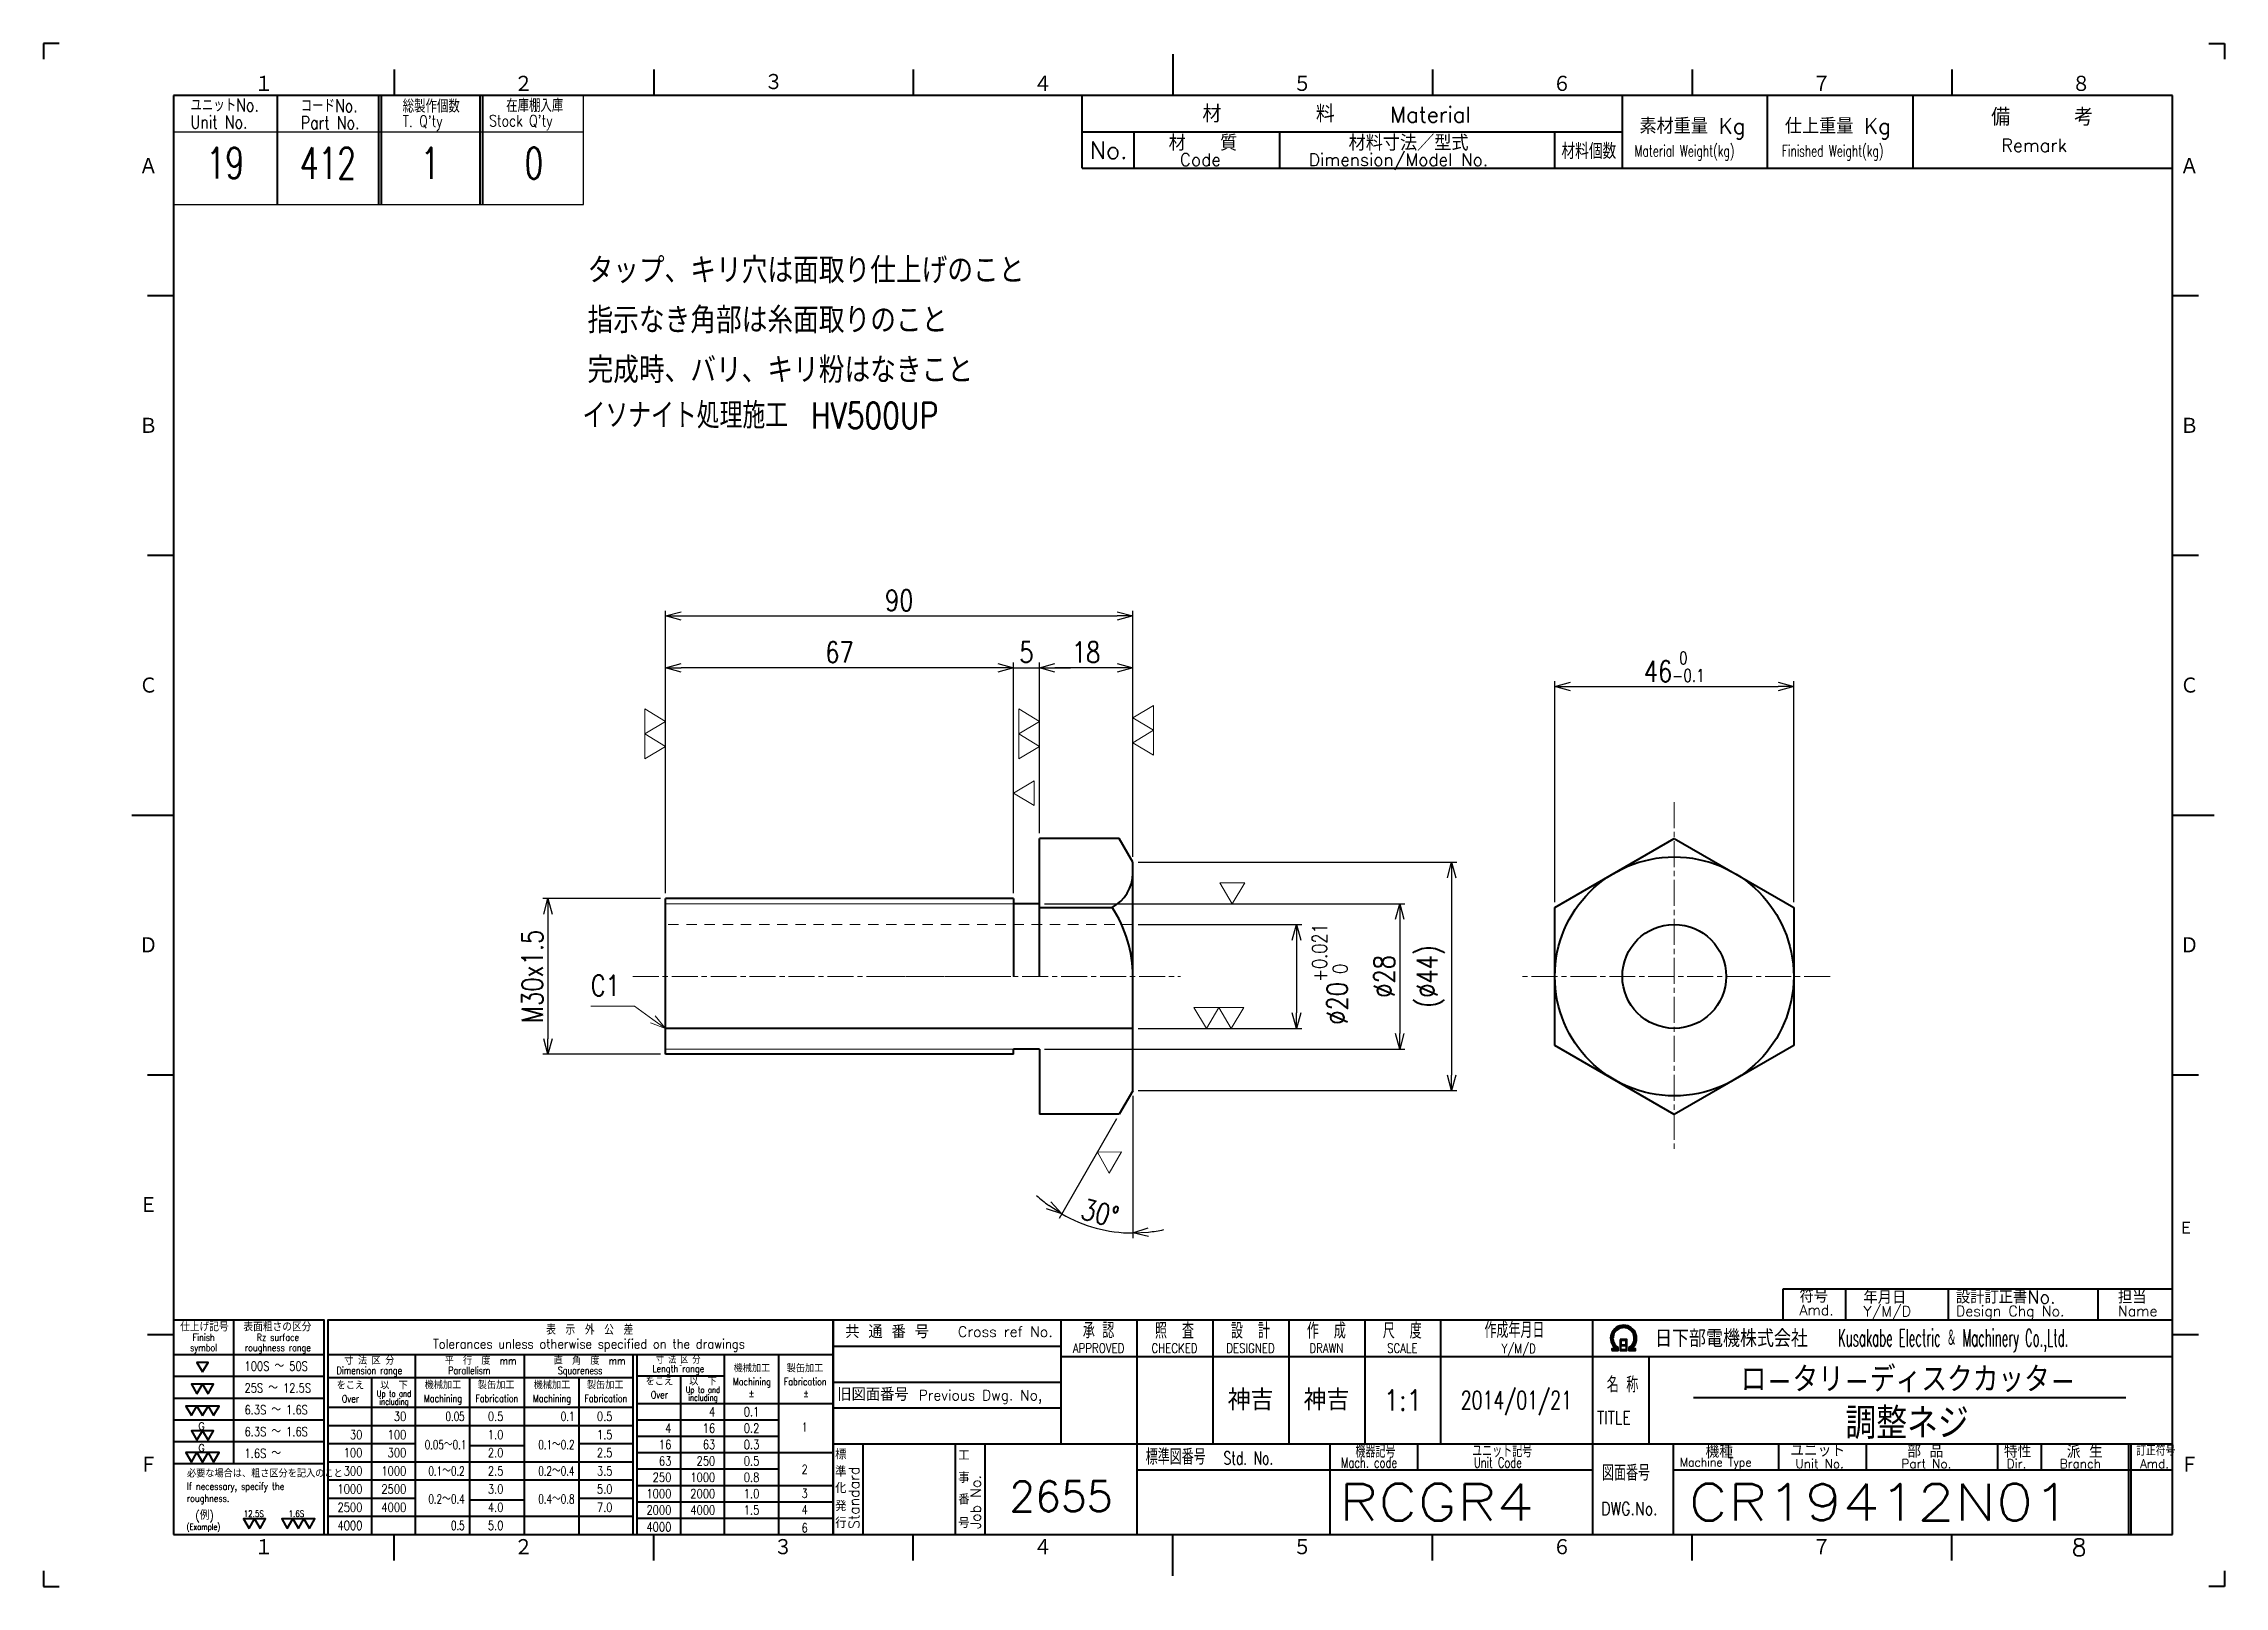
# Model space of a CAD drawing. Header units: millimetres. Extents: x 0 to 420, y 0 to 297.
import ezdxf
from ezdxf.enums import TextEntityAlignment as Align

# ---------------------------------------------------------------- set-up
doc = ezdxf.new("R2010")
doc.units = ezdxf.units.MM
doc.linetypes.add('GEN7A', pattern=[7.5, 5, -0.75, 1, -0.75])
doc.linetypes.add('HIDDEN2', pattern=[3.5, 2, -1.5])
doc.layers.get('0').update_dxf_attribs({"lineweight": 20})
doc.layers.get('DEFPOINTS').update_dxf_attribs({"color": 253})
for name, color, linetype, lineweight in [('2', 5, 'Continuous', 40), ('3A', 6, 'HIDDEN2', 20), ('4', 3, 'Continuous', 13), ('5', 3, 'Continuous', 13), ('6', 7, 'Continuous', 50), ('7A', 4, 'GEN7A', 13), ('8', 1, 'Continuous', 13), ('WAKU', 7, 'Continuous', 40)]:
    doc.layers.add(name, color=color, linetype=linetype, lineweight=lineweight)
doc.layers.add('RAHM2', color=1, linetype='Continuous')
doc.styles.add('DIMENSION', font='romans.shx', dxfattribs={"width": 0.8, "bigfont": 'extfont2.shx'})
doc.styles.get("Standard").update_dxf_attribs({"font": 'romans.shx', "width": 0.8, "bigfont": 'extfont2.shx'})
doc.dimstyles.new('GEN-ISO$0', dxfattribs={"dimtxt": 4, "dimasz": 3, "dimexe": 1, "dimexo": 1, "dimgap": 1, "dimtad": 3, "dimrnd": 0.01, "dimdsep": 46, "dimtxsty": 'Standard', "dimblk": 'OPEN30', "dimcen": 0, "dimclrt": 7, "dimazin": 2, "dimtp": 0.1, "dimtm": 0.1, "dimtfac": 0.6, "dimtmove": 2, "dimatfit": 3, "dimldrblk": 'OPEN30', "dimfxl": 1, "dimarcsym": 0})
doc.dimstyles.new('GEN-ISO$2', dxfattribs={"dimtxt": 4, "dimasz": 3, "dimexe": 1, "dimexo": 1, "dimgap": 1, "dimtad": 3, "dimrnd": 0.01, "dimdsep": 46, "dimtxsty": 'Standard', "dimblk": 'OPEN30', "dimcen": 0, "dimclrt": 7, "dimazin": 2, "dimtp": 0.1, "dimtm": 0.1, "dimtfac": 0.6, "dimtmove": 2, "dimatfit": 3, "dimldrblk": 'OPEN30', "dimfxl": 1, "dimarcsym": 0})

# ---------------------------------------------------------------- blocks, each defined once
blk = doc.blocks.new('注釈')
at = {"layer": '6', "width": 0.9}
for s, p in [('タップ、キリ穴は面取り仕上げのこと', (0, 19.2)), ('指示なき角部は糸面取りのこと', (0, 9.6)), ('完成時、バリ、キリ粉はなきこと', (0, 0))]:
    blk.add_text(s, height=5, dxfattribs=at).set_placement(p)
blk = doc.blocks.new('A3部品図')
at = {"layer": 'WAKU', "color": 5, "linetype": 'Continuous'}
for p, q in [((3, 297), (0, 297)), ((0, 297), (0, 294)), ((217.5, 295), (217.5, 287)), ((417, 297), (420, 297)), ((420, 297), (420, 294)), ((67.5, 292), (67.5, 287)), ((117.5, 292), (117.5, 287)), ((167.5, 292), (167.5, 287)), ((267.5, 292), (267.5, 287)), ((317.5, 292), (317.5, 287)), ((367.5, 292), (367.5, 287)), ((410, 287), (25, 287)), ((25, 287), (25, 10)), ((410, 10), (410, 287)), ((20, 248.5), (25, 248.5)), ((410, 248.5), (415, 248.5)), ((20, 198.5), (25, 198.5)), ((410, 198.5), (415, 198.5)), ((17, 148.5), (25, 148.5)), ((410, 148.5), (418, 148.5)), ((20, 98.5), (25, 98.5)), ((410, 98.5), (415, 98.5)), ((20, 48.5), (25, 48.5)), ((410, 48.5), (415, 48.5)), ((25, 10), (410, 10)), ((67.5, 5), (67.5, 10)), ((117.5, 5), (117.5, 10)), ((167.5, 5), (167.5, 10)), ((217.5, 2), (217.5, 10)), ((267.5, 5), (267.5, 10)), ((317.5, 5), (317.5, 10)), ((367.5, 5), (367.5, 10)), ((0, 3), (0, 0)), ((0, 0), (3, 0)), ((420, 0), (417, 0)), ((420, 3), (420, 0))]:
    blk.add_line(p, q, dxfattribs=at)
at = {"layer": 'WAKU', "color": 7, "linetype": 'Continuous'}
for p, q in [((200, 273), (200, 287)), ((304, 287), (304, 273)), ((332, 273), (332, 287)), ((360, 287), (360, 273)), ((200, 280), (304, 280)), ((210, 273), (210, 280)), ((238, 280), (238, 273)), ((291, 280), (291, 273)), ((200, 273), (410, 273)), ((410, 51.26), (410, 78.46)), ((36.55, 51.26), (36.55, 23.66)), ((25, 44.66), (54.05, 44.66)), ((54.75, 44.66), (152.05, 44.66)), ((71.55, 44.66), (71.55, 10)), ((92.55, 44.66), (92.55, 10)), ((113.55, 10), (113.55, 44.66)), ((114.25, 44.66), (114.25, 10)), ((122.65, 42.56), (122.65, 42.54)), ((131.05, 44.66), (131.05, 10)), ((141.55, 44.66), (141.55, 10)), ((54.75, 40.21), (113.55, 40.21)), ((63.15, 40.21), (63.15, 10)), ((82.05, 40.21), (82.05, 10)), ((103.05, 40.21), (103.05, 10)), ((114.25, 40.56), (131.05, 40.56)), ((122.65, 40.56), (122.65, 10)), ((54.75, 34.5), (113.55, 34.5)), ((114.25, 35.2), (152.05, 35.2)), ((25, 23.66), (54.05, 23.66))]:
    blk.add_line(p, q, dxfattribs=at)
at = {"layer": 'WAKU', "color": 3}
for p, q in [((25, 40.46), (54.05, 40.46)), ((25, 36.26), (54.05, 36.26)), ((25, 32.06), (54.05, 32.06)), ((54.75, 31), (113.55, 31)), ((114.25, 32.05), (141.55, 32.05)), ((25, 27.86), (54.05, 27.86)), ((54.75, 27.5), (71.55, 27.5)), ((82.05, 27.15), (92.55, 27.15)), ((114.25, 28.9), (141.55, 28.9)), ((114.25, 25.75), (152.05, 25.75)), ((54.75, 24), (113.55, 24)), ((54.75, 20.5), (113.55, 20.5)), ((54.75, 17), (71.55, 17)), ((114.25, 19.45), (152.05, 19.45)), ((54.75, 13.5), (113.55, 13.5)), ((82.05, 16.65), (92.55, 16.65)), ((114.25, 16.3), (152.05, 16.3)), ((114.25, 13.15), (152.05, 13.15))]:
    blk.add_line(p, q, dxfattribs=at)
at = {"layer": 'WAKU'}
for p, q in [((103.05, 27.5), (113.55, 27.5)), ((114.25, 22.6), (141.55, 22.6)), ((103.05, 17), (113.55, 17))]:
    blk.add_line(p, q, dxfattribs=at)
for points in [[(25, 10), (54.05, 10), (54.05, 51.26), (25, 51.26)], [(54.75, 10), (152.05, 10), (152.05, 51.26), (54.75, 51.26)]]:
    blk.add_lwpolyline(points, close=True, dxfattribs=at)
at = {"layer": 'WAKU', "color": 7, "linetype": 'Continuous'}
for points in [[(30.6, 41.29), (31.66, 43.12), (29.54, 43.12), (30.6, 41.29)], [(29.54, 37.09), (30.6, 38.92), (28.48, 38.92), (29.54, 37.09)], [(31.66, 37.09), (32.72, 38.92), (30.6, 38.92), (31.66, 37.09)], [(28.48, 32.89), (29.54, 34.72), (27.42, 34.72), (28.48, 32.89)], [(30.6, 32.89), (31.66, 34.72), (29.54, 34.72), (30.6, 32.89)], [(32.72, 32.89), (33.78, 34.72), (31.66, 34.72), (32.72, 32.89)], [(29.54, 28.12), (30.6, 29.96), (28.48, 29.96), (29.54, 28.12)], [(31.66, 28.12), (32.72, 29.96), (30.6, 29.96), (31.66, 28.12)], [(28.48, 23.92), (29.54, 25.76), (27.42, 25.76), (28.48, 23.92)], [(30.6, 23.92), (31.66, 25.76), (29.54, 25.76), (30.6, 23.92)], [(32.72, 23.92), (33.78, 25.76), (31.66, 25.76), (32.72, 23.92)], [(39.56, 11.14), (40.62, 12.98), (38.49, 12.98), (39.56, 11.14)], [(41.68, 11.14), (42.74, 12.98), (40.62, 12.98), (41.68, 11.14)], [(46.93, 11.14), (47.99, 12.98), (45.87, 12.98), (46.93, 11.14)], [(49.06, 11.14), (50.12, 12.98), (47.99, 12.98), (49.06, 11.14)], [(51.18, 11.14), (52.24, 12.98), (50.12, 12.98), (51.18, 11.14)]]:
    blk.add_lwpolyline(points, close=True, dxfattribs=at)
at = {"layer": 'WAKU'}
blk.add_blockref('注釈', (104.75, 231.65), dxfattribs=at)
at = {"layer": 'WAKU', "color": 5, "linetype": 'Continuous'}
for s, height, p in [('１', 3.31, (40.6, 287.58)), ('２', 3.31, (90.6, 287.58)), ('４', 3.31, (190.6, 287.58)), ('５', 3.31, (240.6, 287.58)), ('６', 3.31, (290.6, 287.58)), ('７', 3.31, (340.6, 287.58)), ('８', 3.31, (390.6, 287.58)), ('Ａ', 3.31, (18.36, 271.74)), ('Ａ', 3.31, (411.44, 271.74)), ('Ｂ', 3.31, (18.36, 221.74)), ('Ｂ', 3.31, (411.44, 221.74)), ('Ｃ', 3.31, (18.36, 171.74)), ('Ｃ', 3.31, (411.44, 171.74)), ('Ｄ', 3.31, (18.36, 121.74)), ('Ｄ', 3.31, (411.44, 121.74)), ('Ｅ', 3.31, (18.36, 71.74)), ('Ｅ', 2.65, (411.15, 67.64)), ('Ｆ', 3.31, (18.36, 21.74)), ('Ｆ', 3.31, (411.44, 21.74)), ('１', 3.31, (40.6, 5.87)), ('２', 3.31, (90.6, 5.87)), ('３', 3.31, (140.6, 5.87)), ('４', 3.31, (190.6, 5.87)), ('５', 3.31, (240.6, 5.87)), ('６', 3.31, (290.6, 5.87)), ('７', 3.31, (340.6, 5.87)), ('8', 3.31, (390.6, 5.87))]:
    blk.add_text(s, height=height, dxfattribs=at).set_placement(p)
blk.add_text('３', height=3.31, dxfattribs=at).set_placement((140.6, 289.58), align=Align.MIDDLE)
at = {"layer": 'WAKU', "color": 7, "linetype": 'Continuous'}
for s, height, p in [('材\u3000\u3000\u3000\u3000\u3000料', 3.311, (223.18, 281.82)), ('Material', 3, (259.34, 281.82)), ('素材重量 Kg', 3, (307.35, 279.63)), ('仕上重量 Kg', 3, (335.35, 279.63)), ('備     考', 3.311, (375.08, 281.21)), ('No.', 3.311, (201.5, 274.82)), ('材\u3000\u3000質', 3, (216.68, 276.39)), ('材料寸法／型式', 3, (251.33, 276.39)), ('Remark', 2.5, (377.03, 276.16)), ('Code', 2.4, (218.82, 273.45)), ('Dimension/Model No.', 2.4, (243.65, 273.45))]:
    blk.add_text(s, height=height, dxfattribs=at).set_placement(p)
for s, height, width, p in [('材料個数', 3, 0.8, (292.32, 274.79)), ('Material Weight(kg)', 2.2, 0.68, (306.37, 275.25)), ('Finished Weight(kg)', 2.2, 0.68, (334.74, 275.25)), ('100S ～ 50S', 1.75, 0.8, (38.69, 41.52)), ('25S ～ 12.5S', 1.75, 0.8, (38.69, 37.32)), ('6.3S ～ 1.6S', 1.75, 0.8, (38.69, 33.12)), ('0.1', 1.75, 0.8, (134.84, 32.73)), ('6.3S ～ 1.6S', 1.75, 0.8, (38.69, 28.92)), ('0.2', 1.75, 0.8, (134.84, 29.58)), ('1', 1.75, 0.8, (145.97, 29.81)), ('1.6S ～ ', 1.75, 0.8, (38.69, 24.72)), ('0.3', 1.75, 0.8, (134.84, 26.43)), ('必要な場合は、粗さ区分を記入のこと', 1.4, 0.9, (27.61, 20.99)), ('0.5', 1.75, 0.8, (134.84, 23.28)), ('0.8', 1.75, 0.8, (134.84, 20.13)), ('2', 1.75, 0.8, (145.97, 21.65)), ('If necessary, specify the', 1.4, 0.8, (27.61, 18.58)), ('roughness.', 1.4, 0.8, (27.61, 16.26)), ('1.0', 1.75, 0.8, (134.84, 16.98)), ('3', 1.75, 0.8, (145.97, 17.04)), ('(例)', 1.6, 0.9, (29.2, 12.85)), ('12.5S', 1.26, 0.8, (38.53, 13.36)), ('1.6S', 1.26, 0.8, (47.18, 13.36)), ('1.5', 1.75, 0.8, (134.84, 13.83)), ('4', 1.75, 0.8, (145.97, 13.89)), ('(Example)', 1.2, 0.8, (27.53, 10.87)), ('6', 1.75, 0.8, (145.97, 10.39))]:
    blk.add_text(s, height=height, dxfattribs=dict(at, width=width)).set_placement(p)
for s, height, width, p in [('仕上げ記号', 1.54, 0.9, (30.97, 49.13)), ('表面粗さの区分', 1.54, 0.9, (45.03, 49.13)), ('表\u3000示\u3000外\u3000公\u3000差', 1.8, 0.9, (105.18, 48.48)), ('symbol', 1.4, 0.8, (30.82, 45.27)), ('Finish', 1.4, 0.8, (30.82, 47.24)), ('roughness range', 1.4, 0.8, (45.12, 45.27)), ('Rz surface', 1.4, 0.8, (45.12, 47.24)), ('Tolerances unless otherwise specified on the drawings', 1.8, 0.9, (105.02, 45.77)), ('Dimension range', 1.4, 0.8, (62.73, 40.86)), ('寸 法 区 分', 1.4, 0.9, (62.73, 42.71)), ('Parallelism', 1.4, 0.8, (81.99, 40.86)), ('平\u3000行\u3000度\u3000mm', 1.4, 0.9, (84.16, 42.71)), ('Squareness', 1.4, 0.8, (103.32, 40.86)), ('直\u3000角\u3000度\u3000mm', 1.4, 0.9, (105.16, 42.71)), ('Length range', 1.4, 0.8, (122.23, 41.21)), ('寸 法 区 分', 1.4, 0.8, (122.23, 42.89)), ('機械加工', 1.4, 0.9, (136.41, 41.24)), ('製缶加工', 1.4, 0.9, (146.64, 41.24)), ('をこえ', 1.4, 0.9, (59.09, 37.95)), ('以\u3000下', 1.4, 0.9, (67.49, 37.95)), ('機械加工', 1.4, 0.9, (76.91, 38.02)), ('製缶加工', 1.4, 0.9, (87.16, 38.02)), ('機械加工', 1.4, 0.9, (97.91, 38.02)), ('製缶加工', 1.4, 0.9, (108.16, 38.02)), ('をこえ', 1.4, 0.9, (118.59, 38.7)), ('Up to and', 1.2, 0.8, (126.98, 37.25)), ('以\u3000下', 1.4, 0.9, (126.99, 38.7)), ('Machining', 1.4, 0.8, (136.41, 38.72)), ('Fabrication', 1.4, 0.8, (146.68, 38.72)), ('Over', 1.4, 0.8, (59.09, 35.42)), ('Up to and', 1.2, 0.8, (67.48, 36.5)), ('including', 1.2, 0.8, (67.49, 34.98)), ('Machining', 1.4, 0.8, (76.91, 35.49)), ('Fabrication', 1.4, 0.8, (87.28, 35.49)), ('Machining', 1.4, 0.8, (97.91, 35.49)), ('Fabrication', 1.4, 0.8, (108.28, 35.49)), ('Over', 1.4, 0.8, (118.59, 36.17)), ('including', 1.2, 0.8, (126.99, 35.73)), ('%%P', 1.4, 0.9, (136.33, 36.46)), ('%%P', 1.4, 0.9, (146.83, 36.46))]:
    blk.add_text(s, height=height, dxfattribs=dict(at, width=width)).set_placement(p, align=Align.CENTER)
for s, width, p in [('30', 0.8, (69.85, 31.85)), ('0.05', 0.7, (81.08, 31.85)), ('0.5', 0.8, (88.56, 31.85)), ('0.1', 0.7, (102.24, 31.85)), ('0.5', 0.8, (109.56, 31.85)), ('4', 0.8, (129.35, 32.73)), ('30', 0.8, (61.4, 28.35)), ('100', 0.8, (69.85, 28.35)), ('1.0', 0.8, (88.56, 28.35)), ('1.5', 0.8, (109.56, 28.35)), ('4', 0.8, (120.9, 29.58)), ('16', 0.8, (129.35, 29.58)), ('100', 0.8, (61.4, 24.85)), ('300', 0.8, (69.85, 24.85)), ('0.05～0.1', 0.7, (81.41, 26.42)), ('2.0', 0.8, (88.56, 24.85)), ('0.1～0.2', 0.7, (102.24, 26.42)), ('2.5', 0.8, (109.56, 24.85)), ('16', 0.8, (120.9, 26.43)), ('63', 0.8, (129.35, 26.43)), ('300', 0.8, (61.4, 21.35)), ('1000', 0.8, (69.85, 21.35)), ('0.1～0.2', 0.7, (81.08, 21.35)), ('2.5', 0.8, (88.56, 21.35)), ('0.2～0.4', 0.7, (102.24, 21.35)), ('3.5', 0.8, (109.56, 21.35)), ('250', 0.8, (120.9, 20.13)), ('63', 0.8, (120.9, 23.28)), ('1000', 0.8, (129.35, 20.13)), ('250', 0.8, (129.35, 23.28)), ('1000', 0.8, (61.4, 17.85)), ('2500', 0.8, (69.85, 17.85)), ('0.2～0.4', 0.7, (81.08, 15.93)), ('3.0', 0.8, (88.56, 17.85)), ('0.4～0.8', 0.7, (102.24, 15.93)), ('5.0', 0.8, (109.56, 17.85)), ('1000', 0.8, (120.9, 16.98)), ('2000', 0.8, (129.35, 16.98)), ('2500', 0.8, (61.4, 14.35)), ('4000', 0.8, (61.4, 10.85)), ('4000', 0.8, (69.85, 14.35)), ('0.5', 0.7, (81.08, 10.85)), ('4.0', 0.8, (88.56, 14.35)), ('5.0', 0.8, (88.56, 10.85)), ('7.0', 0.8, (109.56, 14.35)), ('2000', 0.8, (120.9, 13.83)), ('4000', 0.8, (129.35, 13.83)), ('4000', 0.8, (120.9, 10.58))]:
    blk.add_text(s, height=1.75, dxfattribs=dict(at, width=width)).set_placement(p, align=Align.RIGHT)
for p in [(31.04, 30.15), (31.04, 25.95)]:
    blk.add_text('G', height=1.4, dxfattribs=at).set_placement(p, align=Align.RIGHT)
blk = doc.blocks.new('A3表題欄')
at = {"layer": 'RAHM2', "color": 5, "linetype": 'Continuous'}
for p, q in [((-306, 256), (-306, 277)), ((-385, 256), (-345.5, 256)), ((-345.5, 256), (-306, 256))]:
    blk.add_line(p, q, dxfattribs=at)
at = {"layer": 'RAHM2', "color": 7, "linetype": 'Continuous'}
for p, q in [((-385, 270), (-345.5, 270)), ((-345.5, 270), (-306, 270))]:
    blk.add_line(p, q, dxfattribs=at)
at = {"layer": 'WAKU', "linetype": 'Continuous'}
for p, q in [((-365, 277), (-365, 256)), ((-345.5, 277), (-345.5, 256)), ((-345, 277), (-345, 256)), ((-326, 277), (-326, 256)), ((-325.5, 277), (-325.5, 256))]:
    blk.add_line(p, q, dxfattribs=at)
at = {"layer": 'WAKU'}
for p, q in [((-75, 47.26), (0, 47.26)), ((-75, 41.26), (-75, 47.26)), ((-63, 47.26), (-63, 41.26)), ((-43.2, 47.26), (-43.2, 41.26)), ((-14.4, 47.26), (-14.4, 41.26)), ((-214.07, 41.26), (-214.07, 17.42)), ((-199.45, 41.26), (-199.45, 0)), ((-184.82, 41.26), (-184.82, 17.42)), ((-170.2, 41.26), (-170.2, 17.42)), ((-155.57, 41.26), (-155.57, 17.42)), ((-140.95, 41.26), (-140.95, 17.42)), ((-111.7, 41.26), (-111.7, 0)), ((-257.95, 36.26), (-214.07, 36.26)), ((-214.07, 34.26), (0, 34.26)), ((-140.95, 34.26), (-140.95, 17.42)), ((-111.7, 34.26), (-111.7, 34.26)), ((-100.83, 34.26), (-100.83, 17.42)), ((-257.95, 29.34), (-214.07, 29.34)), ((-92.27, 26.35), (-8.97, 26.35)), ((-257.95, 24.34), (-214.07, 24.34)), ((-257.95, 17.42), (0, 17.42)), ((-252.23, 17.42), (-252.23, 0)), ((-234.41, 17.42), (-234.41, 0)), ((-228.7, 17.42), (-228.7, 0)), ((-162.27, 17.42), (-162.27, 0)), ((-145.41, 17.42), (-145.41, 12.42)), ((-96.17, 17.42), (-96.17, 0)), ((-75.85, 17.42), (-75.85, 12.42)), ((-59, 17.42), (-59, 12.42)), ((-33.71, 17.42), (-33.71, 12.42)), ((-25.28, 17.42), (-25.28, 12.42)), ((-199.45, 12.42), (-111.7, 12.42)), ((-96.17, 12.42), (0, 12.42))]:
    blk.add_line(p, q, dxfattribs=at)
at = {"layer": 'WAKU', "color": 7, "linetype": 'Continuous'}
for p, q in [((-8.43, 0), (-8.43, 17.42)), ((-7.93, 0), (-7.93, 17.42))]:
    blk.add_line(p, q, dxfattribs=at)
at = {"layer": 'WAKU', "color": 5}
blk.add_lwpolyline([(0, 41.26), (-257.95, 41.26), (-257.95, 0)], dxfattribs=at)
at = {"layer": 'WAKU'}
for points in [[(-107.98, 35.4), (-106.78, 35.4), (-106.78, 36.01)], [(-107.98, 35.58), (-107.03, 35.58), (-107.03, 35.91)], [(-107.28, 35.82), (-107.28, 35.75), (-107.98, 35.75), (-107.98, 35.4)], [(-106.38, 37.51), (-106.38, 35.4), (-105.08, 35.4), (-105.08, 37.51), (-106.38, 37.51)], [(-106.23, 37.36), (-106.23, 36.53), (-105.23, 36.53), (-105.23, 37.36), (-106.23, 37.36)], [(-105.23, 36.38), (-105.23, 35.55), (-106.23, 35.55), (-106.23, 36.38), (-105.23, 36.38)], [(-104.68, 35.98), (-104.68, 35.4), (-103.42, 35.4), (-103.42, 35.75), (-104.15, 35.75), (-104.15, 35.8)], [(-104.43, 35.87), (-104.43, 35.58), (-103.42, 35.58)]]:
    blk.add_lwpolyline(points, dxfattribs=at)
for radius, start, end in [(2.5, 308.2706, 230.8952), (2.28, 303.9949, 234.4013), (2.06, 299.8294, 238.4756)]:
    blk.add_arc((-105.7, 37.76), radius, start, end, dxfattribs=at)
at = {"layer": 'RAHM2', "color": 7, "linetype": 'Continuous', "width": 0.8}
for s, height, p in [('ユニットNo.', 2.5, (-381.71, 273.92)), ('Unit No.', 2.5, (-381.71, 270.64)), ('Part No.', 2.5, (-360.48, 270.53)), ('コードNo.', 2.5, (-360.48, 273.81)), ('総製作個数', 2.5, (-340.84, 273.72)), ("T. Q'ty", 2.2, (-340.84, 270.96)), ("Stock Q'ty", 2.2, (-324.2, 271.06)), ('在庫棚入庫', 2.5, (-320.92, 273.82))]:
    blk.add_text(s, height=height, dxfattribs=at).set_placement(p)
at = {"layer": 'WAKU'}
for s, height, p in [('符号', 2.5, (-71.83, 44.63)), ('年月日', 2.5, (-59.51, 44.4)), ('設計訂正書No.', 2.5, (-41.71, 44.44)), ('担当', 2.5, (-10.5, 44.44)), ('Amd.', 2, (-71.83, 42.2)), ('Y/M/D', 2, (-59.51, 41.97)), ('Design Chg No.', 2, (-41.71, 42.01)), ('Name', 2, (-10.5, 42.01)), ('旧図面番号', 2.5, (-257.15, 25.71)), ('機種', 2.4, (-89.92, 14.76)), ('ユニット', 2.4, (-73.61, 14.96)), ('部 品', 2.4, (-51.07, 14.79)), ('特性', 2.4, (-32.45, 14.78)), ('派 生', 2.4, (-20.35, 14.72)), ('標', 2, (-257.56, 14.43)), ('準', 2, (-257.56, 11.11)), ('工', 2, (-233.85, 14.24)), ('Unit No.', 1.7, (-72.61, 12.76)), ('Part No.', 1.7, (-52.19, 12.76)), ('Dir.', 1.7, (-31.91, 12.76)), ('Branch', 1.7, (-21.72, 12.76)), ('化', 2, (-257.56, 7.95)), ('事', 2, (-233.85, 9.93)), ('発', 2, (-257.56, 4.47)), ('番', 2, (-233.85, 5.76)), ('行', 2, (-257.56, 1.24)), ('号', 2, (-233.85, 1.24))]:
    blk.add_text(s, height=height, dxfattribs=at).set_placement(p)
for s, height, p in [('共 通 番 号', 2.5, (-247.55, 39.14)), ('Cross ref No.', 2, (-224.77, 39.04))]:
    blk.add_text(s, height=height, dxfattribs=at).set_placement(p, align=Align.MIDDLE)
for s, height, width, p in [('承 認', 3, 0.7, (-206.82, 39.35)), ('照  査', 3, 0.7, (-192.2, 39.35)), ('設  計', 3, 0.7, (-177.57, 39.35)), ('作  成', 3, 0.7, (-162.95, 39.35)), ('尺  度', 3, 0.7, (-148.33, 39.35)), ('APPROVED', 1.8, 0.8, (-206.82, 35.85)), ('CHECKED', 1.8, 0.8, (-192.2, 35.85)), ('DESIGNED', 1.8, 0.8, (-177.57, 35.85)), ('DRAWN', 1.8, 0.8, (-162.95, 35.85)), ('SCALE', 1.8, 0.8, (-148.33, 35.85)), ('DWG.No.', 2.5, 0.8, (-104.59, 4.96))]:
    blk.add_text(s, height=height, dxfattribs=dict(at, width=width)).set_placement(p, align=Align.MIDDLE)
for s, height, width, p in [('作成年月日', 3, 0.7, (-132.51, 37.82)), ('Kusakabe Electric ＆ Machinery Co.,Ltd.', 3.3108, 0.5, (-64.44, 36.19)), ('Y/M/D', 1.8, 0.8, (-129.21, 34.87)), ('名 称', 3, 0.7, (-108.94, 27.33)), ('Previous Dwg. No,', 2, 0.97, (-241.46, 25.8)), ('TITLE', 2.5, 0.8, (-110.82, 21.25)), ('機器記号', 2.5, 0.7, (-157.35, 14.77)), ('ユニット記号', 2.5, 0.7, (-134.86, 14.85)), ('標準図番号', 3, 0.7, (-197.74, 13.44)), ('Std. No.', 2.5, 0.7, (-182.77, 13.44)), ('Mach. code', 2, 0.7, (-160.14, 12.83)), ('Unit Code', 2, 0.7, (-134.55, 12.83)), ('図面番号', 3, 0.7, (-109.85, 10.37)), ('Machine Type', 1.7, 0.9, (-94.85, 13.05))]:
    blk.add_text(s, height=height, dxfattribs=dict(at, width=width)).set_placement(p)
at = {"layer": 'WAKU', "width": 0.844147}
blk.add_text('日下部電機株式会社', height=3.311, dxfattribs=at).set_placement((-99.65, 36.06), (-70.21, 36.06), align=Align.FIT)
at = {"layer": 'WAKU', "color": 7, "linetype": 'Continuous', "width": 0.7}
blk.add_text('訂正符号', height=2, dxfattribs=at).set_placement((-6.99, 15.16))
at = {"layer": 'WAKU'}
for s, p in [('Standard', (-252.93, 1.05)), ('Job No.', (-229.5, 1.05))]:
    blk.add_text(s, height=2, rotation=90, dxfattribs=at).set_placement(p)
at = {"layer": 'WAKU', "color": 7, "linetype": 'Continuous'}
blk.add_text('Amd.', height=1.7, dxfattribs=at).set_placement((-6.26, 12.76))
at = {"layer": 'WAKU', "linetype": 'Continuous', "width": 0.7}
for tag, p in [('GEN-TITLE-UN', (-375, 264.01)), ('GEN-TITLE-PT', (-355.25, 264)), ('GEN-TITLE-QT', (-335.51, 264)), ('GEN-TITLE-STO', (-315.57, 264))]:
    blk.add_attdef(tag, text='', height=6, dxfattribs=at).set_placement(p, align=Align.MIDDLE)
at = {"layer": 'WAKU'}
for tag, height, width, p in [('GEN-TITLE-CRO', 4, 0.8, (-236.01, 32.8)), ('HEADER1', 5, 0.9, (-50.88, 30.15)), ('GEN-TITLE-SCA', 4, 0.85, (-148.21, 25.85)), ('GEN-TITLE-PRE', 4, 0.8, (-236.01, 20.88)), ('HEADER2', 6, 0.9, (-51.11, 21.68))]:
    blk.add_attdef(tag, text='', height=height, dxfattribs=dict(at, width=width)).set_placement(p, align=Align.MIDDLE)
for tag, p in [('GEN-TITLE-APP｛3.4｝', (-206.8, 26.09)), ('GEN-TITLE-CHE｛3.4｝', (-192.17, 26.09)), ('GEN-TITLE-DES｛3.4｝', (-177.55, 26.09)), ('GEN-TITLE-DRA｛3.4｝', (-162.93, 26.09))]:
    blk.add_attdef(tag, text='', height=4, dxfattribs=at).set_placement(p, align=Align.MIDDLE)
at = {"layer": 'WAKU', "width": 0.7}
blk.add_attdef('GEN-TITLE-DAT', text='', height=3.5, dxfattribs=at).set_placement((-126.36, 24.1), align=Align.CENTER)
blk.add_attdef('GEN-TITLE-DAT1{4.4}', text='', height=3.5, dxfattribs=at).set_placement((-243.52, 8.71), align=Align.MIDDLE_CENTER)
at = {"layer": 'WAKU', "color": 5}
blk.add_attdef('HEADER6', text='', height=5.8, dxfattribs=at).set_placement((-214.07, 2.7), align=Align.BOTTOM_CENTER)
at = {"layer": 'WAKU', "style": 'DIMENSION', "width": 1.2}
blk.add_attdef('HEADER13', text='', height=7.02, dxfattribs=at).set_placement((-196.44, 6.21), align=Align.MIDDLE_LEFT)
at = {"layer": 'WAKU', "color": 5, "style": 'DIMENSION', "width": 1.2}
for tag, p in [('HEADER12', (-160.55, 6.21)), ('GEN-TITLE-DWG', (-93.21, 6.21))]:
    blk.add_attdef(tag, text='', height=7.02, dxfattribs=at).set_placement(p, align=Align.MIDDLE_LEFT)
at = {"layer": 'WAKU', "color": 5, "style": 'DIMENSION'}
blk.add_attdef('GEN-TITLE-Amd', text='', height=7.02, dxfattribs=at).set_placement((-3.96, 6.21), align=Align.MIDDLE)
blk = doc.blocks.new('_Open30')
at = {"color": 0, "linetype": 'ByBlock', "lineweight": -2}
for p, q in [((-1, 0.27), (0, 0)), ((0, 0), (-1, -0.27)), ((0, 0), (-1, 0))]:
    blk.add_line(p, q, dxfattribs=at)
blk = doc.blocks.new('*D10')
at = {"layer": '5', "color": 0, "lineweight": -2, "transparency": 16777216}
for p, q in [((210.78, 127.43), (242.3, 127.43)), ((241.3, 124.43), (241.3, 110.43)), ((210.78, 107.43), (242.3, 107.43))]:
    blk.add_line(p, q, dxfattribs=at)
at = {"layer": 'DEFPOINTS', "color": 0, "transparency": 16777216}
for p in [(209.78, 127.43), (209.78, 107.43), (241.3, 107.43)]:
    blk.add_point(p, dxfattribs=at)
at = {"layer": '5', "color": 0, "lineweight": -2, "transparency": 16777216, "xscale": 3, "yscale": 3, "zscale": 3}
for p, rotation in [((241.3, 127.43), 90), ((241.3, 107.43), 270)]:
    blk.add_blockref('_Open30', p, dxfattribs=dict(at, rotation=rotation))
at = {"layer": '5', "color": 7, "transparency": 16777216, "insert": (247.74, 117.88), "char_height": 4, "attachment_point": 5, "rotation": 90}
blk.add_mtext('%%C20{}{\\H0.71x;\\C7;\\S+0.021^  0;}', dxfattribs=at)
blk = doc.blocks.new('*D9')
at = {"layer": '5', "color": 0, "lineweight": -2, "transparency": 16777216}
for p, q in [((118.78, 132.43), (96.12, 132.43)), ((97.12, 129.43), (97.12, 105.43)), ((118.78, 102.43), (96.12, 102.43))]:
    blk.add_line(p, q, dxfattribs=at)
at = {"layer": 'DEFPOINTS', "color": 0, "transparency": 16777216}
for p in [(119.78, 132.43), (97.12, 102.43), (119.78, 102.43)]:
    blk.add_point(p, dxfattribs=at)
at = {"layer": '5', "color": 0, "lineweight": -2, "transparency": 16777216, "xscale": 3, "yscale": 3, "zscale": 3}
for p, rotation in [((97.12, 132.43), 90), ((97.12, 102.43), 270)]:
    blk.add_blockref('_Open30', p, dxfattribs=dict(at, rotation=rotation))
at = {"layer": '5', "color": 7, "transparency": 16777216, "insert": (94.12, 117.43), "char_height": 4, "attachment_point": 5, "rotation": 90}
blk.add_mtext('M30x1.5', dxfattribs=at)
blk = doc.blocks.new('*D11')
at = {"layer": '5', "color": 0, "lineweight": -2, "transparency": 16777216}
for p, q in [((192.78, 131.43), (262.18, 131.43)), ((261.18, 128.43), (261.18, 106.43)), ((192.78, 103.43), (262.18, 103.43))]:
    blk.add_line(p, q, dxfattribs=at)
at = {"layer": 'DEFPOINTS', "color": 0, "transparency": 16777216}
for p in [(191.78, 131.43), (191.78, 103.43), (261.18, 103.43)]:
    blk.add_point(p, dxfattribs=at)
at = {"layer": '5', "color": 0, "lineweight": -2, "transparency": 16777216, "xscale": 3, "yscale": 3, "zscale": 3}
for p, rotation in [((261.18, 131.43), 90), ((261.18, 103.43), 270)]:
    blk.add_blockref('_Open30', p, dxfattribs=dict(at, rotation=rotation))
at = {"layer": '5', "color": 7, "transparency": 16777216, "insert": (258.18, 117.43), "char_height": 4, "attachment_point": 5, "rotation": 90}
blk.add_mtext('%%C28', dxfattribs=at)
blk = doc.blocks.new('*D12')
at = {"layer": '5', "color": 0, "lineweight": -2, "transparency": 16777216}
for p, q in [((191.78, 144.98), (191.78, 177.83)), ((206.78, 176.83), (194.78, 176.83)), ((209.78, 140.43), (209.78, 177.83))]:
    blk.add_line(p, q, dxfattribs=at)
at = {"layer": 'DEFPOINTS', "color": 0, "transparency": 16777216}
for p in [(191.78, 176.83), (191.78, 143.98), (209.78, 139.43)]:
    blk.add_point(p, dxfattribs=at)
at = {"layer": '5', "color": 0, "lineweight": -2, "transparency": 16777216, "xscale": 3, "yscale": 3, "zscale": 3, "rotation": 180}
blk.add_blockref('_Open30', (191.78, 176.83), dxfattribs=at)
at = {"layer": '5', "color": 0, "lineweight": -2, "transparency": 16777216, "xscale": 3, "yscale": 3, "zscale": 3}
blk.add_blockref('_Open30', (209.78, 176.83), dxfattribs=at)
at = {"layer": '5', "color": 7, "transparency": 16777216, "insert": (200.78, 179.83), "char_height": 4, "attachment_point": 5}
blk.add_mtext('18', dxfattribs=at)
blk = doc.blocks.new('*D13')
at = {"layer": '5', "color": 0, "lineweight": -2, "transparency": 16777216}
for p, q in [((183.78, 176.83), (180.78, 176.83)), ((186.78, 133.43), (186.78, 177.83)), ((186.78, 176.83), (191.78, 176.83)), ((191.78, 144.98), (191.78, 177.83)), ((194.78, 176.83), (197.78, 176.83))]:
    blk.add_line(p, q, dxfattribs=at)
at = {"layer": 'DEFPOINTS', "color": 0, "transparency": 16777216}
for p in [(191.78, 176.83), (191.78, 143.98), (186.78, 132.43)]:
    blk.add_point(p, dxfattribs=at)
at = {"layer": '5', "color": 0, "lineweight": -2, "transparency": 16777216, "xscale": 3, "yscale": 3, "zscale": 3}
blk.add_blockref('_Open30', (186.78, 176.83), dxfattribs=at)
at = {"layer": '5', "color": 0, "lineweight": -2, "transparency": 16777216, "xscale": 3, "yscale": 3, "zscale": 3, "rotation": 180}
blk.add_blockref('_Open30', (191.78, 176.83), dxfattribs=at)
at = {"layer": '5', "color": 7, "transparency": 16777216, "insert": (189.28, 179.83), "char_height": 4, "attachment_point": 5}
blk.add_mtext('5', dxfattribs=at)
blk = doc.blocks.new('*D14')
at = {"layer": '5', "color": 0, "lineweight": -2, "transparency": 16777216}
for p, q in [((119.78, 133.43), (119.78, 177.83)), ((183.78, 176.83), (122.78, 176.83)), ((186.78, 133.43), (186.78, 177.83))]:
    blk.add_line(p, q, dxfattribs=at)
at = {"layer": 'DEFPOINTS', "color": 0, "transparency": 16777216}
for p in [(119.78, 176.83), (119.78, 132.43), (186.78, 132.43)]:
    blk.add_point(p, dxfattribs=at)
at = {"layer": '5', "color": 0, "lineweight": -2, "transparency": 16777216, "xscale": 3, "yscale": 3, "zscale": 3, "rotation": 180}
blk.add_blockref('_Open30', (119.78, 176.83), dxfattribs=at)
at = {"layer": '5', "color": 0, "lineweight": -2, "transparency": 16777216, "xscale": 3, "yscale": 3, "zscale": 3}
blk.add_blockref('_Open30', (186.78, 176.83), dxfattribs=at)
at = {"layer": '5', "color": 7, "transparency": 16777216, "insert": (153.28, 179.83), "char_height": 4, "attachment_point": 5}
blk.add_mtext('67', dxfattribs=at)
blk = doc.blocks.new('*D15')
at = {"layer": '5', "color": 0, "lineweight": -2, "transparency": 16777216}
for p, q in [((119.78, 133.43), (119.78, 187.83)), ((122.78, 186.83), (206.78, 186.83)), ((209.78, 140.43), (209.78, 187.83))]:
    blk.add_line(p, q, dxfattribs=at)
at = {"layer": 'DEFPOINTS', "color": 0, "transparency": 16777216}
for p in [(209.78, 186.83), (209.78, 139.43), (119.78, 132.43)]:
    blk.add_point(p, dxfattribs=at)
at = {"layer": '5', "color": 0, "lineweight": -2, "transparency": 16777216, "xscale": 3, "yscale": 3, "zscale": 3, "rotation": 180}
blk.add_blockref('_Open30', (119.78, 186.83), dxfattribs=at)
at = {"layer": '5', "color": 0, "lineweight": -2, "transparency": 16777216, "xscale": 3, "yscale": 3, "zscale": 3}
blk.add_blockref('_Open30', (209.78, 186.83), dxfattribs=at)
at = {"layer": '5', "color": 7, "transparency": 16777216, "insert": (164.78, 189.83), "char_height": 4, "attachment_point": 5}
blk.add_mtext('90', dxfattribs=at)
blk = doc.blocks.new('A$C778D661B')
at = {"layer": '8'}
for p, q in [((2.4, 0), (0, 4)), ((4.8, 4), (0, 4)), ((4.8, 4), (2.4, 0))]:
    blk.add_line(p, q, dxfattribs=at)
blk = doc.blocks.new('*S8')
at = {"layer": '5'}
for p, q in [((162.3, 129.73), (170.72, 129.73)), ((170.72, 129.73), (174.27, 127.21))]:
    blk.add_line(p, q, dxfattribs=at)
at = {"layer": '5', "linetype": 'Continuous'}
for p, q in [((173.81, 126.55), (176.72, 125.47)), ((174.27, 127.21), (176.72, 125.47)), ((176.72, 125.47), (174.74, 127.86))]:
    blk.add_line(p, q, dxfattribs=at)
at = {"layer": '5', "color": 7, "insert": (162.3, 131.73), "char_height": 4, "attachment_point": 7}
blk.add_mtext('C1\\P', dxfattribs=at)
blk = doc.blocks.new('*D16')
at = {"layer": '5', "color": 0, "lineweight": -2, "transparency": 16777216}
for p, q in [((291.05, 131.71), (291.05, 174.24)), ((294.05, 173.24), (334.05, 173.24)), ((337.05, 131.71), (337.05, 174.24))]:
    blk.add_line(p, q, dxfattribs=at)
at = {"layer": 'DEFPOINTS', "color": 0, "transparency": 16777216}
for p in [(337.05, 173.24), (291.05, 130.71), (337.05, 130.71)]:
    blk.add_point(p, dxfattribs=at)
at = {"layer": '5', "color": 0, "lineweight": -2, "transparency": 16777216, "xscale": 3, "yscale": 3, "zscale": 3, "rotation": 180}
blk.add_blockref('_Open30', (291.05, 173.24), dxfattribs=at)
at = {"layer": '5', "color": 0, "lineweight": -2, "transparency": 16777216, "xscale": 3, "yscale": 3, "zscale": 3}
blk.add_blockref('_Open30', (337.05, 173.24), dxfattribs=at)
at = {"layer": '5', "color": 7, "transparency": 16777216, "insert": (314.05, 177.04), "char_height": 4, "attachment_point": 5}
blk.add_mtext('46{\\H2.400000;\\S 0^ -0.1;}', dxfattribs=at)
blk = doc.blocks.new('*D17')
at = {"layer": '5', "color": 0, "lineweight": -2, "transparency": 16777216}
for p, q in [((209.78, 94.43), (209.78, 67.03)), ((206.66, 90.01), (195.58, 70.83))]:
    blk.add_line(p, q, dxfattribs=at)
for start, end in [(227.4465, 233.7232), (239.9999, 270), (276.2767, 282.5534)]:
    blk.add_arc((209.78, 95.43), 27.4, start, end, dxfattribs=at)
at = {"layer": 'DEFPOINTS', "color": 0, "transparency": 16777216}
for p in [(209.78, 139.43), (209.78, 95.43), (209.78, 95.43), (207.16, 90.88), (200.41, 69.68)]:
    blk.add_point(p, dxfattribs=at)
at = {"layer": '5', "color": 0, "lineweight": -2, "transparency": 16777216, "xscale": 3, "yscale": 3, "zscale": 3}
for p, rotation in [((196.08, 71.7), 326.8615442682449), ((209.78, 68.03), 183.1383519864663)]:
    blk.add_blockref('_Open30', p, dxfattribs=dict(at, rotation=rotation))
at = {"layer": '5', "color": 7, "transparency": 16777216, "insert": (203.47, 71.86), "char_height": 4, "attachment_point": 5, "rotation": 344.9999}
blk.add_mtext('30°', dxfattribs=at)
blk = doc.blocks.new('ye')
at = {"layer": '8'}
for p, q in [((0, 0), (-2.4, 4)), ((2.4, 4), (-2.4, 4)), ((2.4, 4), (0, 0))]:
    blk.add_line(p, q, dxfattribs=at)
blk = doc.blocks.new('*D19')
at = {"layer": '5', "color": 0, "lineweight": -2, "transparency": 16777216}
for p, q in [((210.78, 139.43), (272.18, 139.43)), ((271.18, 136.43), (271.18, 98.43)), ((210.78, 95.43), (272.18, 95.43))]:
    blk.add_line(p, q, dxfattribs=at)
at = {"layer": 'DEFPOINTS', "color": 0, "transparency": 16777216}
for p in [(209.78, 139.43), (209.78, 95.43), (271.18, 95.43)]:
    blk.add_point(p, dxfattribs=at)
at = {"layer": '5', "color": 0, "lineweight": -2, "transparency": 16777216, "xscale": 3, "yscale": 3, "zscale": 3}
for p, rotation in [((271.18, 139.43), 90), ((271.18, 95.43), 270)]:
    blk.add_blockref('_Open30', p, dxfattribs=dict(at, rotation=rotation))
at = {"layer": '5', "color": 7, "transparency": 16777216, "insert": (267.14, 117.43), "char_height": 4, "attachment_point": 5, "rotation": 90}
blk.add_mtext('(%%C44)', dxfattribs=at)

msp = doc.modelspace()

# ---------------------------------------------------------------- linework, layer by layer
at = {"layer": '2'}
for p, q in [((191.784, 117.427), (191.784, 143.977)), ((207.157, 143.977), (191.784, 143.977)), ((209.784, 139.427), (207.157, 143.977)), ((291.053, 130.709), (314.053, 143.988)), ((314.053, 143.988), (337.053, 130.709)), ((209.784, 95.427), (209.784, 139.427)), ((119.784, 102.427), (119.784, 132.427)), ((186.784, 132.427), (119.784, 132.427)), ((186.784, 132.427), (186.784, 117.427)), ((191.784, 131.427), (186.784, 131.427)), ((191.784, 130.702), (205.784, 130.702)), ((291.053, 104.151), (291.053, 130.709)), ((337.053, 130.709), (337.053, 104.151)), ((209.784, 107.427), (119.784, 107.427)), ((186.784, 102.427), (119.784, 102.427)), ((191.784, 103.427), (186.784, 103.427)), ((186.784, 102.427), (186.784, 103.427)), ((191.784, 103.427), (191.784, 90.877)), ((314.053, 90.872), (291.053, 104.151)), ((337.053, 104.151), (314.053, 90.872)), ((209.784, 95.427), (207.157, 90.877)), ((207.157, 90.877), (191.784, 90.877))]:
    msp.add_line(p, q, dxfattribs=at)
for radius in [23, 10]:
    msp.add_circle((314.053, 117.43), radius, dxfattribs=at)
for centre, radius, start, end in [((202.277, 137.34), 7.507, 297.8506, 359.72299), ((185.756, 117.427), 24.028, 0.00002, 33.53707)]:
    msp.add_arc(centre, radius, start, end, dxfattribs=at)
at = {"layer": '3A'}
msp.add_line((209.784, 127.427), (119.784, 127.427), dxfattribs=at)
at = {"layer": '4'}
for p, q in [((186.784, 131.427), (119.784, 131.427)), ((186.784, 103.427), (119.784, 103.427))]:
    msp.add_line(p, q, dxfattribs=at)
at = {"layer": '7A'}
for p, q in [((314.053, 150.988), (314.053, 83.872)), ((113.472, 117.427), (218.969, 117.427)), ((160.891, 117.427), (186.294, 117.427)), ((344.053, 117.43), (284.053, 117.43))]:
    msp.add_line(p, q, dxfattribs=at)

# ---------------------------------------------------------------- block references
at = {"layer": '2', "lineweight": 0}
msp.add_blockref('A3部品図', (0, 0), dxfattribs=at)
msp.add_blockref('A3表題欄', (410, 10), dxfattribs=at).add_auto_attribs({'GEN-TITLE-DWG': 'CR19412N01', 'GEN-TITLE-UN': '19', 'GEN-TITLE-PT': '412', 'HEADER1': 'ロ-タリ-ディスクカッタ-', 'HEADER2': '調整ネジ', 'GEN-TITLE-DAT': '2014/01/21', 'GEN-TITLE-SCA': '1:1', 'HEADER6': '2655', 'HEADER12': 'RCGR4', 'GEN-TITLE-QT': '1', 'GEN-TITLE-DES｛3.4｝': '神吉', 'GEN-TITLE-DRA｛3.4｝': '神吉', 'GEN-TITLE-STO': '0'})
at = {"layer": '2'}
for name, p, rotation in [('A$C778D661B', (119.784, 164.115), 90), ('A$C778D661B', (191.789, 164.115), 90), ('A$C778D661B', (209.785, 169.602), 270), ('A$C778D661B', (119.784, 159.315), 90), ('A$C778D661B', (191.789, 159.315), 90), ('A$C778D661B', (209.785, 164.803), 270), ('A$C778D661B', (186.783, 155.101), 270), ('ye', (202.96, 83.607), 239.9998962547111)]:
    msp.add_blockref(name, p, dxfattribs=dict(at, rotation=rotation))
at = {"layer": '2', "xscale": -1, "rotation": 0.0002133423209293994}
for p in [(231.333, 131.413), (226.332, 107.429), (231.131, 107.429)]:
    msp.add_blockref('A$C778D661B', p, dxfattribs=at)
at = {"layer": '5'}
msp.add_blockref('*S8', (-56.933, -18.052), dxfattribs=at)

# ---------------------------------------------------------------- texts
at = {"layer": '6', "color": 7, "insert": (103.784, 227.913), "char_height": 5, "attachment_point": 1}
msp.add_mtext_dynamic_manual_height_columns('イソナイト処理施工\u3000HV500UP', width=92.20798, gutter_width=25, heights=[0], dxfattribs=at)

# ---------------------------------------------------------------- dimensions: what is measured, and where the dimension line sits
at = {"layer": '5'}
for base, p1, p2, override, picture, middle in [((209.784, 186.832), (119.784, 132.427), (209.784, 139.427), {"dimscale": 1, "dimadec": 2, "dimtm": 0.1, "dimtdec": 2}, '*D15', (164.784, 189.832)), ((119.784, 176.827), (186.784, 132.427), (119.784, 132.427), {"dimscale": 1, "dimadec": 2, "dimtm": 0.1, "dimtdec": 2}, '*D14', (153.284, 179.827)), ((191.784, 176.832), (186.784, 132.427), (191.784, 143.977), {"dimscale": 1, "dimadec": 2, "dimtm": 0.1, "dimtdec": 2}, '*D13', (189.284, 179.832)), ((191.784, 176.832), (209.784, 139.427), (191.784, 143.977), {"dimscale": 1, "dimtm": 0.1, "dimtdec": 2}, '*D12', (200.784, 179.832)), ((337.053, 173.236), (291.053, 130.709), (337.053, 130.709), {"dimscale": 1, "dimgap": 1, "dimadec": 2, "dimtol": 1, "dimlim": 0, "dimtp": 0, "dimtm": 0.1, "dimtdec": 2}, '*D16', (314.053, 177.036))]:
    dim = msp.add_linear_dim(base=base, p1=p1, p2=p2, dimstyle='GEN-ISO$0', override=override, dxfattribs=at)
    dim.commit()
    dim.dimension.update_dxf_attribs({"geometry": picture, "text_midpoint": middle})
dim = msp.add_angular_dim_2l(base=(200.413, 69.681), line1=((209.784, 95.427), (207.157, 90.877)), line2=((209.784, 95.427), (209.784, 139.427)), dimstyle='GEN-ISO$2', override={"dimadec": 2, "dimtm": 0.1}, dxfattribs=at)
dim.commit()
dim.dimension.update_dxf_attribs({"geometry": '*D17', "text_midpoint": (203.469, 71.86)})
for base, p1, p2, override, picture, middle in [((271.184, 95.427), (209.784, 139.427), (209.784, 95.427), {"dimpost": '(%%C<>)', "dimadec": 2, "dimtm": 0.1}, '*D19', (267.137, 117.427)), ((97.119, 102.427), (119.784, 132.427), (119.784, 102.427), {"dimscale": 1, "dimpost": 'M<>x1.5', "dimtm": 0.1, "dimtdec": 2}, '*D9', (94.119, 117.427)), ((261.184, 103.427), (191.784, 131.427), (191.784, 103.427), {"dimscale": 1, "dimpost": '%%C<>', "dimtm": 0.1, "dimtdec": 2}, '*D11', (258.184, 117.427))]:
    dim = msp.add_linear_dim(base=base, p1=p1, p2=p2, angle=90, dimstyle='GEN-ISO$0', override=override, dxfattribs=at)
    dim.commit()
    dim.dimension.update_dxf_attribs({"geometry": picture, "text_midpoint": middle})
dim = msp.add_linear_dim(base=(241.299, 107.427), p1=(209.784, 127.427), p2=(209.784, 107.427), angle=90, text='<>{}{\\H0.71x;\\C7;\\S+0.021^  0;}', dimstyle='GEN-ISO$0', override={"dimscale": 1, "dimpost": '%%C<>', "dimtp": 0.021, "dimtm": 0, "dimtdec": 3, "dimtzin": 8}, dxfattribs=at)
dim.commit()
dim.dimension.update_dxf_attribs({"geometry": '*D10', "text_midpoint": (247.738, 117.881), "dimtype": 160})

doc.saveas('drawing.dxf')
